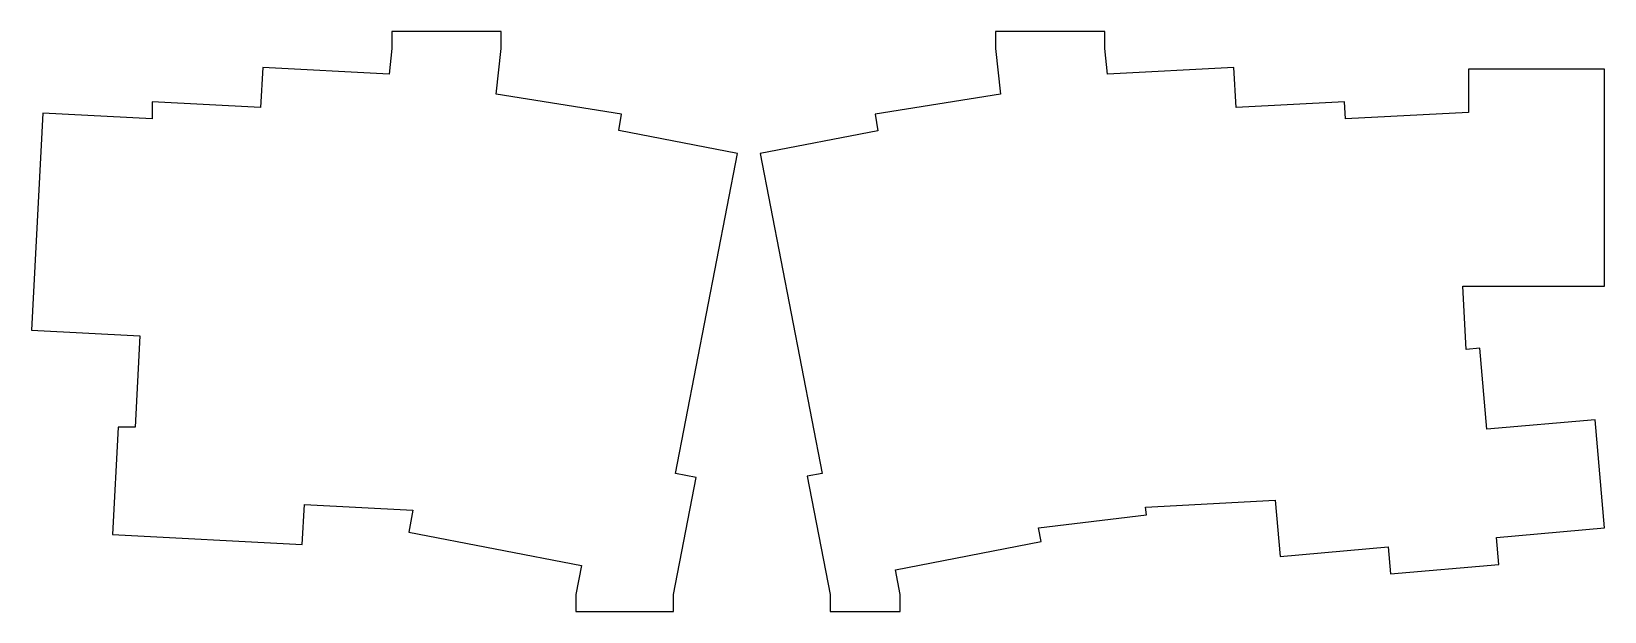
# Model space of a CAD drawing. Header units: millimetres. Extents: x 5 to 281, y -4 to 98.
import ezdxf

# ---------------------------------------------------------------- set-up
doc = ezdxf.new("R2010")
doc.units = ezdxf.units.MM

msp = doc.modelspace()

# ---------------------------------------------------------------- linework, layer by layer
at = {"layer": 'REF_r2_COVER_P4'}
for p, q in [((87.392122, 98.133), (68.23719, 98.133)), ((68.23719, 98.133), (68.23719, 95.133)), ((87.392122, 95.133), (87.392122, 98.133)), ((193.330944, 98.133), (174.176011, 98.133)), ((174.176011, 98.133), (174.176011, 95.133)), ((193.330944, 95.133), (193.330944, 98.133)), ((68.23719, 95.133), (67.763028, 90.621651)), ((86.551018, 87.130421), (87.392122, 95.133)), ((174.176011, 95.133), (175.017116, 87.130421)), ((193.805106, 90.621651), (193.330944, 95.133)), ((45.57334, 91.784563), (45.205813, 84.771729)), ((67.763028, 90.621651), (45.57334, 91.784563)), ((215.994794, 91.784563), (193.805106, 90.621651)), ((216.362321, 84.771729), (215.994794, 91.784563)), ((281.007, 91.533), (257.157, 91.533)), ((257.157, 91.533), (257.157, 83.90557)), ((281.007, 53.433), (281.007, 91.533)), ((45.205813, 84.771729), (26.18192, 85.768729)), ((26.18192, 85.768729), (26.18192, 82.77284)), ((108.549698, 83.646172), (86.551018, 87.130421)), ((175.017116, 87.130421), (153.018436, 83.646172)), ((235.386214, 85.768729), (216.362321, 84.771729)), ((235.543222, 82.77284), (235.386214, 85.768729)), ((7.00102, 83.76984), (5.007, 45.721654)), ((26.18192, 82.77284), (7.00102, 83.76984)), ((108.088247, 80.732686), (108.549698, 83.646172)), ((153.018436, 83.646172), (153.485693, 80.696031)), ((257.157, 83.90557), (235.543222, 82.77284)), ((128.902558, 76.686793), (108.088247, 80.732686)), ((153.485693, 80.696031), (132.859956, 76.686793)), ((117.997711, 20.58621), (128.902558, 76.686793)), ((132.859956, 76.686793), (143.764803, 20.58621)), ((256.738358, 42.340034), (256.157, 53.433)), ((256.157, 53.433), (281.007, 53.433)), ((5.007, 45.721654), (24.030892, 44.724655)), ((24.030892, 44.724655), (23.19089, 28.696451)), ((259.123799, 42.548733), (256.738358, 42.340034)), ((260.369157, 28.314227), (259.123799, 42.548733)), ((20.205683, 28.696451), (19.21686, 9.828577)), ((23.19089, 28.696451), (20.205683, 28.696451)), ((279.346666, 29.974544), (260.369157, 28.314227)), ((281.007, 10.996836), (279.346666, 29.974544)), ((117.638797, -0.667), (121.632661, 19.879647)), ((121.632661, 19.879647), (117.997711, 20.58621)), ((143.764803, 20.58621), (141.129854, 20.074027)), ((141.129854, 20.074027), (145.161501, -0.667)), ((52.521155, 8.083173), (52.888716, 15.096664)), ((52.888716, 15.096664), (71.912609, 14.099664)), ((71.912609, 14.099664), (71.241107, 10.269195)), ((200.451027, 14.664774), (223.213426, 15.857701)), ((200.61542, 13.3259), (200.451027, 14.664774)), ((223.213426, 15.857701), (224.074473, 6.015885)), ((181.707415, 11.004289), (200.61542, 13.3259)), ((19.21686, 9.828577), (52.521155, 8.083173)), ((71.241107, 10.269195), (101.487521, 4.389888)), ((156.59552, 3.673899), (182.166146, 8.644325)), ((182.166146, 8.644325), (181.707415, 11.004289)), ((262.029491, 9.336519), (281.007, 10.996836)), ((262.444467, 4.593317), (262.029491, 9.336519)), ((224.074473, 6.015885), (243.051982, 7.676202)), ((243.051982, 7.676202), (243.466958, 2.933)), ((101.487521, 4.389888), (100.504561, -0.667)), ((157.439305, -0.667), (156.59552, 3.673899)), ((243.466958, 2.933), (262.444467, 4.593317)), ((100.504561, -0.667), (100.504561, -3.667)), ((117.638797, -3.667), (117.638797, -0.667)), ((145.161501, -0.667), (145.161501, -3.667)), ((157.439305, -3.667), (157.439305, -0.667)), ((100.504561, -3.667), (117.638797, -3.667)), ((145.161501, -3.667), (157.439305, -3.667))]:
    msp.add_line(p, q, dxfattribs=at)

doc.saveas('drawing.dxf')
